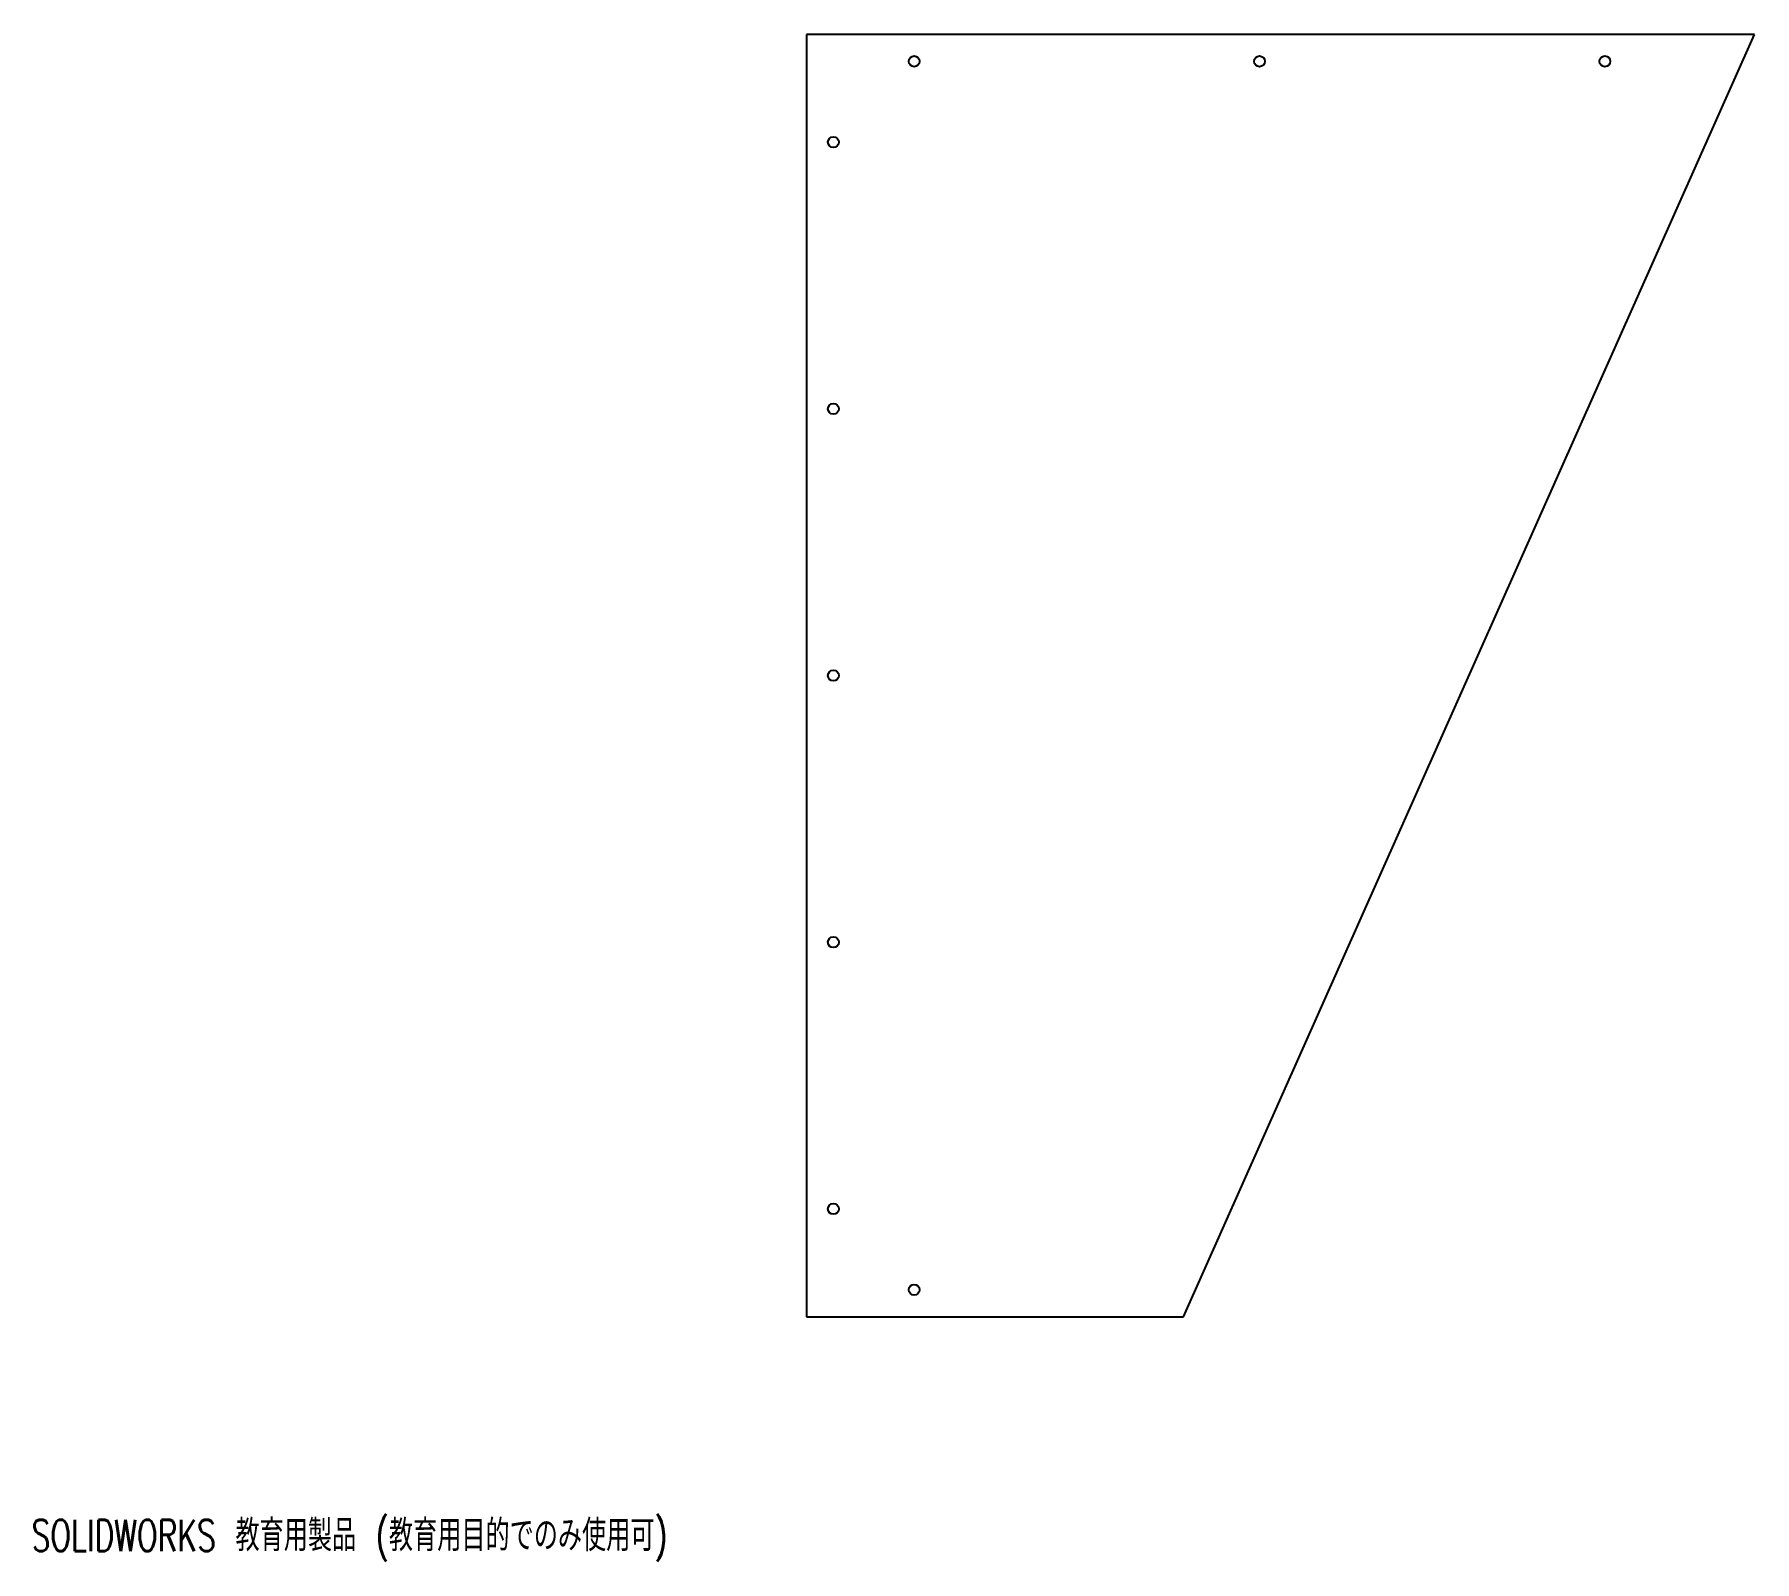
# Model space of a CAD drawing. Header units: millimetres. Extents: x 1 to 800, y -1 to 708.
import ezdxf

# ---------------------------------------------------------------- set-up
doc = ezdxf.new("R2010")
doc.units = ezdxf.units.MM
doc.styles.add('SLDTEXTSTYLE0', font='TXT', dxfattribs={"width": 0.7, "bigfont": 'bigfont'})

msp = doc.modelspace()

# ---------------------------------------------------------------- linework, layer by layer
at = {"color": 7, "linetype": 'Continuous', "lineweight": 25}
for p, q in [((359.58, 708), (359.58, 113)), ((799.58, 708), (359.58, 708)), ((534.58, 113), (799.58, 708)), ((359.58, 113), (534.58, 113))]:
    msp.add_line(p, q, dxfattribs=at)
for centre in [(409.58, 695.5), (569.85, 695.5), (730.13, 695.5), (372.08, 658), (372.08, 534.25), (372.08, 410.5), (372.08, 286.75), (372.08, 163), (409.58, 125.5)]:
    msp.add_circle(centre, 2.5, dxfattribs=at)

# ---------------------------------------------------------------- texts
at = {"color": 7, "linetype": 'Continuous', "insert": (0, 18.76), "char_height": 14.5493, "attachment_point": 1, "style": 'SLDTEXTSTYLE0'}
msp.add_mtext('SOLIDWORKS 教育用製品 (教育用目的でのみ使用可)', dxfattribs=at)

doc.saveas('drawing.dxf')
